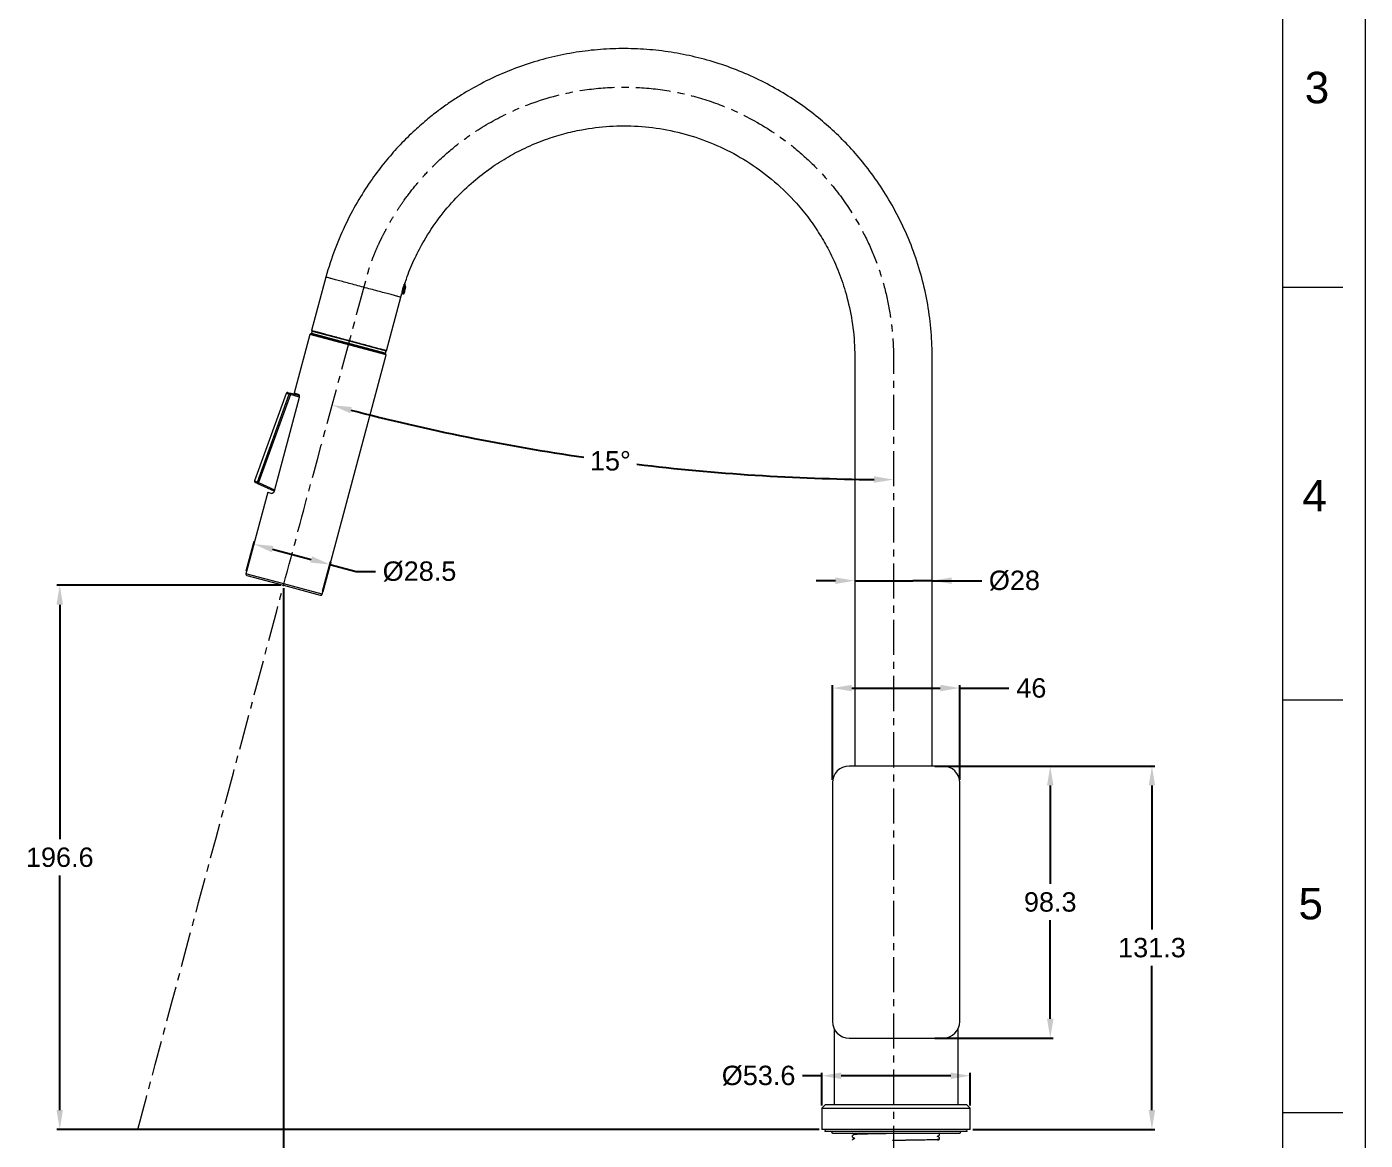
# Model space of a CAD drawing. Header units: millimetres. Extents: x 8739 to 9624, y 2517 to 3770.
# Drawn here: x 9140.5 to 9624.4, y 2984.2 to 3386.5 of the extents above; entities that cross this region are included whole.
import ezdxf

# ---------------------------------------------------------------- set-up
doc = ezdxf.new("R2010")
doc.units = ezdxf.units.MM
doc.linetypes.add('CENTERX2', pattern=[20.32, 12.7, -2.54, 2.54, -2.54])
for name, color, linetype, lineweight in [('CENTER', 1, 'CENTERX2', 15), ('DIM', 3, 'Continuous', 9), ('FORM', 7, 'Continuous', 13)]:
    doc.layers.add(name, color=color, linetype=linetype, lineweight=lineweight)
doc.styles.get("Standard").update_dxf_attribs({"font": 'arial.ttf'})
doc.dimstyles.new('사본(2) Standard', dxfattribs={"dimtxt": 3, "dimasz": 3, "dimexe": 1, "dimexo": 1, "dimgap": 0.8, "dimtad": 1, "dimtih": 1, "dimtoh": 1, "dimdec": 1, "dimdsep": 46, "dimtxsty": 'Standard', "dimcen": 0.09, "dimclrd": 3, "dimclre": 3, "dimclrt": 4, "dimadec": 0, "dimazin": 0, "dimtfac": 1, "dimtdec": 1, "dimtmove": 0, "dimatfit": 3, "dimfxl": 1.25, "dimtolj": 1, "dimtzin": 0, "dimarcsym": 1})

# ---------------------------------------------------------------- blocks, each defined once
blk = doc.blocks.new('*D61')
at = {"layer": 'Defpoints', "color": 0, "transparency": 16777216}
for p in [(9439.88, 3186.35), (9467.88, 3186.35), (9467.88, 3186.35)]:
    blk.add_point(p, dxfattribs=at)
at = {"layer": 'DIM', "color": 3, "lineweight": -2, "transparency": 16777216}
for p, q in [((9432.88, 3186.35), (9425.88, 3186.35)), ((9474.88, 3186.35), (9481.88, 3186.35))]:
    blk.add_line(p, q, dxfattribs=at)
at = {"layer": 'DIM', "color": 3, "linetype": 'ByBlock', "lineweight": -2, "transparency": 16777216}
for p, q in [((9439.88, 3186.35), (9446.88, 3186.35)), ((9446.88, 3186.35), (9460.88, 3186.35)), ((9467.88, 3186.35), (9460.88, 3186.35)), ((9467.88, 3186.35), (9485.79, 3186.35))]:
    blk.add_line(p, q, dxfattribs=at)
at = {"layer": 'DIM', "color": 3, "transparency": 16777216}
for points in [[(9432.88, 3187.52), (9432.88, 3185.18), (9439.88, 3186.35)], [(9474.88, 3187.52), (9474.88, 3185.18), (9467.88, 3186.35)]]:
    blk.add_solid(points, dxfattribs=at)
at = {"layer": 'DIM', "color": 4, "transparency": 16777216, "insert": (9497.61, 3186.35), "char_height": 7, "attachment_point": 5}
blk.add_mtext('\\A1;%%C28', dxfattribs=at)
blk = doc.blocks.new('*D64')
at = {"layer": 'Defpoints', "color": 0, "transparency": 16777216}
for p in [(9233.36, 3184.68), (9453.88, 2966.32), (9453.88, 2933.46)]:
    blk.add_point(p, dxfattribs=at)
at = {"layer": 'DIM', "color": 3, "linetype": 'ByBlock', "lineweight": -2, "transparency": 16777216}
for p, q in [((9233.36, 3183.68), (9233.36, 2965.32)), ((9453.88, 2934.46), (9453.88, 2967.32)), ((9240.36, 2966.32), (9328.73, 2966.32)), ((9446.88, 2966.32), (9358.52, 2966.32))]:
    blk.add_line(p, q, dxfattribs=at)
at = {"layer": 'DIM', "color": 3, "transparency": 16777216}
for points in [[(9240.36, 2967.49), (9240.36, 2965.16), (9233.36, 2966.32)], [(9446.88, 2967.49), (9446.88, 2965.16), (9453.88, 2966.32)]]:
    blk.add_solid(points, dxfattribs=at)
at = {"layer": 'DIM', "color": 4, "transparency": 16777216, "insert": (9343.62, 2966.32), "char_height": 7, "attachment_point": 5}
blk.add_mtext('\\A1;220.5', dxfattribs=at)
blk = doc.blocks.new('*D65')
at = {"layer": 'Defpoints', "color": 0, "transparency": 16777216}
for p in [(9256.81, 3271.57), (9317.7, 3234.86), (9453.88, 3222.87), (9233.49, 3185.16), (9453.88, 3119.36)]:
    blk.add_point(p, dxfattribs=at)
at = {"layer": 'DIM', "color": 3, "linetype": 'ByBlock', "lineweight": -2, "transparency": 16777216}
for start, end in [(255.41164, 261.74011), (263.15546, 269.48508)]:
    blk.add_arc((9453.88, 4001.78), 778.91, start, end, dxfattribs=at)
at = {"layer": 'DIM', "color": 3, "transparency": 16777216}
for points in [[(9257.4, 3246.85), (9257.99, 3249.11), (9250.93, 3249.77)], [(9446.89, 3224.07), (9446.88, 3221.73), (9453.88, 3222.87)]]:
    blk.add_solid(points, dxfattribs=at)
at = {"layer": 'DIM', "color": 4, "transparency": 16777216, "insert": (9351.52, 3229.62), "char_height": 7, "attachment_point": 5}
blk.add_mtext('\\A1;15°', dxfattribs=at)
blk = doc.blocks.new('*D66')
at = {"layer": 'Defpoints', "color": 0, "transparency": 16777216}
for p in [(9152.43, 3184.68), (9233.36, 3184.68), (9428.01, 2988.06)]:
    blk.add_point(p, dxfattribs=at)
at = {"layer": 'DIM', "color": 3, "linetype": 'ByBlock', "lineweight": -2, "transparency": 16777216}
for p, q in [((9232.36, 3184.68), (9151.43, 3184.68)), ((9152.43, 3177.68), (9152.43, 3092.94)), ((9152.43, 2995.06), (9152.43, 3079.8)), ((9427.01, 2988.06), (9151.43, 2988.06))]:
    blk.add_line(p, q, dxfattribs=at)
at = {"layer": 'DIM', "color": 3, "transparency": 16777216}
for points in [[(9151.26, 3177.68), (9153.6, 3177.68), (9152.43, 3184.68)], [(9151.26, 2995.06), (9153.6, 2995.06), (9152.43, 2988.06)]]:
    blk.add_solid(points, dxfattribs=at)
at = {"layer": 'DIM', "color": 4, "transparency": 16777216, "insert": (9152.43, 3086.37), "char_height": 7, "attachment_point": 5}
blk.add_mtext('\\A1;196.6', dxfattribs=at)
blk = doc.blocks.new('*D67')
at = {"layer": 'Defpoints', "color": 0, "transparency": 16777216}
for p in [(9250.13, 3192.2), (9219.73, 3188.85), (9247.26, 3181.47)]:
    blk.add_point(p, dxfattribs=at)
at = {"layer": 'DIM', "color": 3, "linetype": 'ByBlock', "lineweight": -2, "transparency": 16777216}
for p, q in [((9219.99, 3189.82), (9222.86, 3200.55)), ((9229.36, 3197.77), (9243.37, 3194.01)), ((9247.52, 3182.44), (9250.39, 3193.17)), ((9250.13, 3192.2), (9259.58, 3189.67)), ((9259.58, 3189.67), (9266.58, 3189.67))]:
    blk.add_line(p, q, dxfattribs=at)
at = {"layer": 'DIM', "color": 3, "transparency": 16777216}
for points in [[(9229.67, 3198.89), (9229.06, 3196.64), (9222.6, 3199.58)], [(9243.67, 3195.14), (9243.07, 3192.89), (9250.13, 3192.2)]]:
    blk.add_solid(points, dxfattribs=at)
at = {"layer": 'DIM', "color": 4, "transparency": 16777216, "insert": (9282.51, 3189.67), "char_height": 7, "attachment_point": 5}
blk.add_mtext('\\A1;%%C28.5', dxfattribs=at)
blk = doc.blocks.new('*D69')
at = {"layer": 'Defpoints', "color": 0, "transparency": 16777216}
for p in [(9477.81, 3147.54), (9431.81, 3113.36), (9477.81, 3113.36)]:
    blk.add_point(p, dxfattribs=at)
at = {"layer": 'DIM', "color": 3, "linetype": 'ByBlock', "lineweight": -2, "transparency": 16777216}
for p, q in [((9431.81, 3114.36), (9431.81, 3148.54)), ((9438.81, 3147.54), (9470.81, 3147.54)), ((9477.81, 3114.36), (9477.81, 3148.54)), ((9477.81, 3147.54), (9495.56, 3147.54))]:
    blk.add_line(p, q, dxfattribs=at)
at = {"layer": 'DIM', "color": 3, "transparency": 16777216}
for points in [[(9438.81, 3148.71), (9438.81, 3146.38), (9431.81, 3147.54)], [(9470.81, 3148.71), (9470.81, 3146.38), (9477.81, 3147.54)]]:
    blk.add_solid(points, dxfattribs=at)
at = {"layer": 'DIM', "color": 4, "transparency": 16777216, "insert": (9503.72, 3147.54), "char_height": 7, "attachment_point": 5}
blk.add_mtext('\\A1;46', dxfattribs=at)
blk = doc.blocks.new('*D70')
at = {"layer": 'Defpoints', "color": 0, "transparency": 16777216}
for p in [(9467.88, 3119.36), (9467.88, 3021.06), (9510.56, 3021.06)]:
    blk.add_point(p, dxfattribs=at)
at = {"layer": 'DIM', "color": 3, "linetype": 'ByBlock', "lineweight": -2, "transparency": 16777216}
for p, q in [((9468.88, 3119.36), (9511.56, 3119.36)), ((9510.56, 3112.36), (9510.56, 3076.79)), ((9510.56, 3028.06), (9510.56, 3063.63)), ((9468.88, 3021.06), (9511.56, 3021.06))]:
    blk.add_line(p, q, dxfattribs=at)
at = {"layer": 'DIM', "color": 3, "transparency": 16777216}
for points in [[(9509.4, 3112.36), (9511.73, 3112.36), (9510.56, 3119.36)], [(9509.4, 3028.06), (9511.73, 3028.06), (9510.56, 3021.06)]]:
    blk.add_solid(points, dxfattribs=at)
at = {"layer": 'DIM', "color": 4, "transparency": 16777216, "insert": (9510.56, 3070.21), "char_height": 7, "attachment_point": 5}
blk.add_mtext('\\A1;98.3', dxfattribs=at)
blk = doc.blocks.new('*D71')
at = {"layer": 'Defpoints', "color": 0, "transparency": 16777216}
for p in [(9471.81, 3119.36), (9481.61, 2988.06), (9547.32, 2988.06)]:
    blk.add_point(p, dxfattribs=at)
at = {"layer": 'DIM', "color": 3, "linetype": 'ByBlock', "lineweight": -2, "transparency": 16777216}
for p, q in [((9472.81, 3119.36), (9548.32, 3119.36)), ((9547.32, 3112.36), (9547.32, 3060.29)), ((9547.32, 2995.06), (9547.32, 3047.13)), ((9482.61, 2988.06), (9548.32, 2988.06))]:
    blk.add_line(p, q, dxfattribs=at)
at = {"layer": 'DIM', "color": 3, "transparency": 16777216}
for points in [[(9546.15, 3112.36), (9548.49, 3112.36), (9547.32, 3119.36)], [(9546.15, 2995.06), (9548.49, 2995.06), (9547.32, 2988.06)]]:
    blk.add_solid(points, dxfattribs=at)
at = {"layer": 'DIM', "color": 4, "transparency": 16777216, "insert": (9547.32, 3053.71), "char_height": 7, "attachment_point": 5}
blk.add_mtext('\\A1;131.3', dxfattribs=at)
blk = doc.blocks.new('*D72')
at = {"layer": 'Defpoints', "color": 0, "transparency": 16777216}
for p in [(9428.01, 3007.45), (9428.01, 2995.76), (9481.61, 2995.76)]:
    blk.add_point(p, dxfattribs=at)
at = {"layer": 'DIM', "color": 3, "linetype": 'ByBlock', "lineweight": -2, "transparency": 16777216}
for p, q in [((9428.01, 3007.45), (9421.01, 3007.45)), ((9428.01, 2996.76), (9428.01, 3008.45)), ((9474.61, 3007.45), (9435.01, 3007.45)), ((9481.61, 2996.76), (9481.61, 3008.45))]:
    blk.add_line(p, q, dxfattribs=at)
at = {"layer": 'DIM', "color": 3, "transparency": 16777216}
for points in [[(9435.01, 3008.62), (9435.01, 3006.28), (9428.01, 3007.45)], [(9474.61, 3008.62), (9474.61, 3006.28), (9481.61, 3007.45)]]:
    blk.add_solid(points, dxfattribs=at)
at = {"layer": 'DIM', "color": 4, "transparency": 16777216, "insert": (9405.11, 3007.45), "char_height": 7, "attachment_point": 5}
blk.add_mtext('\\A1;%%C53.6', dxfattribs=at)

msp = doc.modelspace()

# ---------------------------------------------------------------- linework, layer by layer
at = {"linetype": 'Continuous', "lineweight": 18, "extrusion": (0, 1, 0)}
for p, q in [((9248.68, 3296.02), (9243.5, 3276.7)), ((9276.95, 3290.18), (9277.45, 3292.03)), ((9277.13, 3293.95), (9277.4, 3292.32)), ((9277.45, 3292.03), (9277.4, 3292.32)), ((9270.55, 3269.45), (9275.73, 3288.77)), ((9276.07, 3290.12), (9276.59, 3289.98)), ((9243.64, 3276.55), (9243.43, 3275.78)), ((9242.89, 3275.3), (9237.2, 3254.05)), ((9243.5, 3275.65), (9270.07, 3268.54)), ((9270.07, 3268.54), (9243.5, 3275.65)), ((9247.26, 3181.47), (9270.42, 3267.92)), ((9270.19, 3268.61), (9270.4, 3269.38)), ((9234.35, 3254.02), (9222.86, 3222.46)), ((9239, 3252.53), (9229.94, 3218.72)), ((9235.99, 3254.05), (9239.01, 3253.24)), ((9238.71, 3253.64), (9237.2, 3254.05)), ((9227.62, 3218.31), (9219.73, 3188.85)), ((9229.92, 3218.67), (9224.1, 3221.38)), ((9227.62, 3218.31), (9229.14, 3217.9)), ((9220.08, 3188.24), (9233.36, 3184.68)), ((9233.36, 3184.68), (9246.64, 3181.12)), ((9471.81, 3119.36), (9437.81, 3119.36)), ((9431.81, 3113.36), (9431.81, 3027.06)), ((9477.81, 3027.06), (9477.81, 3113.36)), ((9432.41, 3024.45), (9432.41, 2997.06)), ((9437.81, 3021.06), (9471.81, 3021.06)), ((9477.21, 2997.06), (9477.21, 3024.45)), ((9429.31, 2997.06), (9428.01, 2995.76)), ((9428.01, 2995.76), (9428.01, 2988.06)), ((9428.01, 2995.76), (9481.61, 2995.76)), ((9429.31, 2997.06), (9480.31, 2997.06)), ((9481.61, 2995.76), (9480.31, 2997.06)), ((9481.61, 2988.06), (9481.61, 2995.76)), ((9481.61, 2988.06), (9428.01, 2988.06)), ((9429.17, 2988.06), (9429.06, 2987.25)), ((9480.56, 2987.25), (9429.06, 2987.25)), ((9431.91, 2986.75), (9477.71, 2986.75)), ((9470.55, 2986.59), (9470.56, 2986.59)), ((9470.55, 2986.05), (9470.56, 2986.06)), ((9470.56, 2986.06), (9470.56, 2986.59)), ((9480.56, 2987.25), (9480.44, 2988.06)), ((9439.06, 2985.31), (9439.06, 2985.84)), ((9439.06, 2985.3), (9439.06, 2985.31)), ((9439.06, 2984.34), (9439.06, 2984.34)), ((9439.06, 2984.16), (9439.06, 2984.34)), ((9470.55, 2985.09), (9470.56, 2985.09)), ((9470.56, 2984.56), (9470.56, 2985.09))]:
    msp.add_line(p, q, dxfattribs=at)
at = {"linetype": 'Continuous', "lineweight": 13, "extrusion": (0, 1, 0)}
for p, q in [((9243.64, 3276.55), (9257.02, 3272.96)), ((9270.42, 3267.92), (9242.89, 3275.3)), ((9243.43, 3275.78), (9270.19, 3268.61)), ((9257.02, 3272.96), (9270.4, 3269.38)), ((9223.87, 3221.99), (9235.42, 3253.73)), ((9235.82, 3253.58), (9224.27, 3221.85)), ((9235.42, 3253.73), (9235.82, 3253.58)), ((9239.03, 3252.72), (9235.82, 3253.58)), ((9223.87, 3221.99), (9224.27, 3221.85)), ((9224.27, 3221.85), (9230.06, 3219.15)), ((9233.49, 3185.16), (9219.73, 3188.85)), ((9247.26, 3181.47), (9233.49, 3185.16))]:
    msp.add_line(p, q, dxfattribs=at)
at = {"linetype": 'Continuous', "lineweight": 18}
for centre, radius, start, end in [((9243.74, 3276.52), 0.1, 75, 165), ((9243.37, 3275.17), 0.5, 75, 165), ((9243.53, 3275.75), 0.1, 165, 255), ((9270.09, 3268.63), 0.1, 255, 345), ((9269.94, 3268.05), 0.5, 345, 75), ((9220.21, 3188.72), 0.5, 165, 255), ((9246.77, 3181.6), 0.5, 255, 345), ((9437.81, 3113.36), 6, 90, 180), ((9471.81, 3113.36), 6, 0, 90), ((9437.81, 3027.06), 6, 180, 270), ((9471.81, 3027.06), 6, 270, 0), ((9431.91, 2987.25), 0.5, 180, 270), ((9477.71, 2987.25), 0.5, 270, 0)]:
    msp.add_arc(centre, radius, start, end, dxfattribs=at)
at = {"linetype": 'Continuous', "lineweight": 13}
for centre, major_axis, ratio, start_param, end_param in [((9235.86, 3253.56), (-0.13, -0.483), 0.939816, 3.141593, 4.630847), ((9235.86, 3253.56), (0.13, 0.483), 0.086831, 0, 1.563246), ((9224.31, 3221.83), (-0.211, -0.453), 0.939816, 4.793931, 6.283185), ((9224.31, 3221.83), (0.211, 0.453), 0.086831, 1.578347, 3.141593)]:
    msp.add_ellipse(centre, major_axis=major_axis, ratio=ratio, start_param=start_param, end_param=end_param, dxfattribs=at)
at = {"linetype": 'Continuous', "lineweight": 18}
for points, knots in [([(9467.88, 3119.36), (9467.88, 3123.57), (9467.88, 3132.86), (9467.88, 3146.73), (9467.88, 3160.48), (9467.88, 3172.76), (9467.88, 3183.58), (9467.88, 3194), (9467.88, 3204.51), (9467.88, 3215.63), (9467.88, 3226.84), (9467.88, 3237.24), (9467.88, 3246.82), (9467.88, 3255.54), (9467.89, 3264.55), (9467.84, 3273.96), (9466.78, 3283.72), (9464.87, 3293.48), (9462.07, 3303.04), (9458.46, 3312.25), (9454.16, 3320.91), (9449.36, 3328.83), (9444.23, 3335.92), (9438.89, 3342.23), (9433.35, 3347.89), (9427.47, 3353.12), (9421.03, 3358.07), (9413.94, 3362.73), (9406.27, 3366.96), (9398.16, 3370.61), (9389.77, 3373.62), (9381.17, 3375.94), (9372.4, 3377.58), (9363.54, 3378.5), (9354.62, 3378.71), (9345.72, 3378.22), (9336.89, 3377.02), (9328.18, 3375.11), (9319.67, 3372.52), (9311.53, 3369.31), (9303.89, 3365.6), (9297.76, 3362.02), (9292.93, 3358.82), (9288.98, 3355.97), (9284.7, 3352.57), (9279.86, 3348.29), (9274.87, 3343.29), (9269.9, 3337.6), (9265.09, 3331.26), (9260.34, 3323.92), (9255.83, 3315.55), (9251.78, 3306.18), (9249.62, 3299.51), (9248.68, 3296.02)], [0, 0, 0, 0, 0.026968, 0.059438, 0.088777, 0.114985, 0.138061, 0.158007, 0.181696, 0.205319, 0.22922, 0.253399, 0.271902, 0.290556, 0.309233, 0.329565, 0.350762, 0.371941, 0.393161, 0.414423, 0.435209, 0.454941, 0.473605, 0.49121, 0.507766, 0.524262, 0.541569, 0.559688, 0.578547, 0.597544, 0.616543, 0.635543, 0.654543, 0.673543, 0.692544, 0.711544, 0.730544, 0.749544, 0.768544, 0.78741, 0.805533, 0.822835, 0.832825, 0.842606, 0.854013, 0.867782, 0.883918, 0.899186, 0.916129, 0.934776, 0.955111, 0.976954, 1, 1, 1, 1]), ([(9277.46, 3294.27), (9277.65, 3294.92), (9278.59, 3297.9), (9280.78, 3302.91), (9284.5, 3310.08), (9289.38, 3317.39), (9295.42, 3324.53), (9301.75, 3330.56), (9308.14, 3335.52), (9314.42, 3339.52), (9321, 3342.97), (9327.7, 3345.75), (9334.58, 3347.91), (9342.28, 3349.66), (9351.27, 3350.76), (9361.62, 3350.76), (9372.09, 3349.45), (9382.48, 3346.77), (9392.58, 3342.73), (9402.15, 3337.34), (9411.02, 3330.7), (9418.05, 3323.78), (9423.4, 3317.22), (9427.28, 3311.53), (9430.95, 3305.1), (9434.19, 3297.96), (9437.06, 3289.41), (9439.08, 3280.15), (9440.05, 3269.66), (9439.83, 3258.59), (9439.89, 3247.11), (9439.88, 3237.36), (9439.88, 3229.23), (9439.88, 3222.35), (9439.88, 3214.65), (9439.88, 3206.06), (9439.88, 3196.56), (9439.88, 3186.18), (9439.88, 3174.47), (9439.88, 3161.39), (9439.88, 3146.87), (9439.88, 3132.74), (9439.88, 3123.45), (9439.88, 3119.36)], [0, 0, 0, 0, 0.00534, 0.024504, 0.042725, 0.068723, 0.09318, 0.115996, 0.137123, 0.156557, 0.174294, 0.195304, 0.213389, 0.230747, 0.257214, 0.28421, 0.311732, 0.339775, 0.368155, 0.396787, 0.42567, 0.454796, 0.47393, 0.491928, 0.508774, 0.531942, 0.553319, 0.579424, 0.606071, 0.63575, 0.666165, 0.696177, 0.712162, 0.72996, 0.750097, 0.772573, 0.797387, 0.82454, 0.854032, 0.889175, 0.927147, 0.967949, 1, 1, 1, 1]), ([(9277.41, 3294.33), (9277.41, 3294.33), (9277.41, 3294.32), (9277.4, 3294.31), (9277.39, 3294.29), (9277.39, 3294.29), (9277.39, 3294.28), (9277.38, 3294.28), (9277.38, 3294.27), (9277.37, 3294.26), (9277.36, 3294.23), (9277.34, 3294.19), (9277.31, 3294.13), (9277.29, 3294.09), (9277.28, 3294.07), (9277.26, 3294.04), (9277.25, 3294.02), (9277.22, 3293.96), (9277.19, 3293.88), (9277.12, 3293.75), (9277.08, 3293.65), (9277.05, 3293.58), (9277.04, 3293.57), (9277.03, 3293.54), (9277.01, 3293.5), (9276.99, 3293.46), (9276.95, 3293.37), (9276.9, 3293.26), (9276.85, 3293.13), (9276.82, 3293.04), (9276.8, 3293), (9276.78, 3292.95), (9276.78, 3292.94), (9276.76, 3292.9), (9276.73, 3292.82), (9276.68, 3292.67), (9276.6, 3292.46), (9276.56, 3292.31), (9276.52, 3292.21), (9276.51, 3292.17), (9276.49, 3292.1), (9276.48, 3292.06), (9276.45, 3291.95), (9276.4, 3291.81), (9276.37, 3291.67), (9276.34, 3291.56), (9276.33, 3291.53), (9276.31, 3291.46), (9276.31, 3291.42), (9276.28, 3291.32), (9276.25, 3291.18), (9276.22, 3291.06), (9276.21, 3290.96), (9276.2, 3290.93), (9276.19, 3290.87), (9276.18, 3290.84), (9276.17, 3290.75), (9276.15, 3290.64), (9276.12, 3290.48), (9276.11, 3290.39), (9276.1, 3290.33), (9276.09, 3290.31), (9276.09, 3290.27), (9276.09, 3290.25), (9276.08, 3290.19), (9276.07, 3290.12), (9276.06, 3290.07), (9276.06, 3290.03), (9276.06, 3290.02), (9276.05, 3290.01), (9276.05, 3290), (9276.05, 3289.99), (9276.05, 3289.97), (9276.05, 3289.94), (9276.05, 3289.93), (9276.04, 3289.93), (9276.04, 3289.93), (9276.05, 3289.94), (9276.05, 3289.94), (9276.05, 3289.94), (9276.05, 3289.95), (9276.05, 3289.96), (9276.05, 3289.97), (9276.05, 3289.99), (9276.05, 3290)], [0, 0, 0, 0, 0.022244, 0.0512, 0.0512, 0.058439, 0.058439, 0.065678, 0.065678, 0.080156, 0.080156, 0.109112, 0.138068, 0.138068, 0.152546, 0.152546, 0.167024, 0.167024, 0.19598, 0.224936, 0.253892, 0.253892, 0.261131, 0.261131, 0.26837, 0.282848, 0.282848, 0.311804, 0.34076, 0.34076, 0.355238, 0.355238, 0.362477, 0.362477, 0.369716, 0.398671, 0.427627, 0.456583, 0.456583, 0.471061, 0.471061, 0.485539, 0.485539, 0.514495, 0.543451, 0.543451, 0.557929, 0.557929, 0.572407, 0.572407, 0.601363, 0.630319, 0.630319, 0.644797, 0.644797, 0.659275, 0.659275, 0.688231, 0.717187, 0.746143, 0.746143, 0.760621, 0.760621, 0.775099, 0.775099, 0.804055, 0.833011, 0.833011, 0.847489, 0.847489, 0.854728, 0.854728, 0.861967, 0.890923, 0.919879, 0.919879, 0.948835, 0.948835, 0.956074, 0.956074, 0.963313, 0.977791, 0.977791, 1, 1, 1, 1]), ([(9276.59, 3289.98), (9276.59, 3289.98), (9276.59, 3289.98), (9276.59, 3289.98), (9276.59, 3290), (9276.59, 3290.03), (9276.6, 3290.08), (9276.61, 3290.15), (9276.63, 3290.25), (9276.65, 3290.37), (9276.68, 3290.52), (9276.7, 3290.65), (9276.72, 3290.75), (9276.73, 3290.8), (9276.74, 3290.85), (9276.75, 3290.9), (9276.76, 3290.94), (9276.77, 3290.99), (9276.78, 3291.04), (9276.79, 3291.1), (9276.8, 3291.15), (9276.81, 3291.2), (9276.82, 3291.25), (9276.83, 3291.3), (9276.85, 3291.35), (9276.86, 3291.4), (9276.87, 3291.45), (9276.88, 3291.5), (9276.89, 3291.55), (9276.9, 3291.6), (9276.92, 3291.65), (9276.93, 3291.7), (9276.94, 3291.75), (9276.95, 3291.79), (9276.96, 3291.84), (9276.97, 3291.89), (9276.99, 3291.93), (9277, 3291.98), (9277.01, 3292.03), (9277.02, 3292.07), (9277.03, 3292.12), (9277.04, 3292.16), (9277.06, 3292.2), (9277.07, 3292.24), (9277.08, 3292.29), (9277.09, 3292.33), (9277.1, 3292.35), (9277.1, 3292.37)], [0, 0, 0, 0, 0.000392, 0.039956, 0.083502, 0.131034, 0.182552, 0.23806, 0.297558, 0.361047, 0.428528, 0.5, 0.517263, 0.53435, 0.551262, 0.567999, 0.58456, 0.600945, 0.617155, 0.63319, 0.649049, 0.664733, 0.680242, 0.695576, 0.710734, 0.725718, 0.740526, 0.755159, 0.769617, 0.7839, 0.798008, 0.811941, 0.8257, 0.839284, 0.852693, 0.865927, 0.878987, 0.891872, 0.904583, 0.91712, 0.929482, 0.94167, 0.953684, 0.965524, 0.97719, 0.988682, 1, 1, 1, 1]), ([(9277.4, 3292.32), (9277.4, 3292.31), (9277.39, 3292.3), (9277.39, 3292.28), (9277.38, 3292.26), (9277.38, 3292.24), (9277.37, 3292.22), (9277.36, 3292.2), (9277.36, 3292.18), (9277.35, 3292.16), (9277.35, 3292.14), (9277.34, 3292.12), (9277.34, 3292.1), (9277.33, 3292.08), (9277.33, 3292.06), (9277.32, 3292.04), (9277.32, 3292.03), (9277.31, 3292.01), (9277.31, 3291.99), (9277.3, 3291.97), (9277.3, 3291.95), (9277.29, 3291.93), (9277.28, 3291.91), (9277.28, 3291.89), (9277.27, 3291.87), (9277.27, 3291.85), (9277.27, 3291.83), (9277.26, 3291.81), (9277.26, 3291.79), (9277.25, 3291.77), (9277.25, 3291.75), (9277.24, 3291.73), (9277.24, 3291.71), (9277.23, 3291.69), (9277.23, 3291.67), (9277.22, 3291.65), (9277.22, 3291.63), (9277.21, 3291.61), (9277.21, 3291.59), (9277.2, 3291.57), (9277.2, 3291.55), (9277.18, 3291.47), (9277.15, 3291.34), (9277.12, 3291.16), (9277.08, 3290.99), (9277.05, 3290.83), (9277.03, 3290.69), (9277.01, 3290.56), (9276.99, 3290.45), (9276.98, 3290.35), (9276.97, 3290.26), (9276.96, 3290.2), (9276.96, 3290.19), (9276.96, 3290.19)], [0, 0, 0, 0, 0.006316, 0.012619, 0.018911, 0.02519, 0.031459, 0.037719, 0.043969, 0.05021, 0.056445, 0.062672, 0.068894, 0.07511, 0.081322, 0.08753, 0.093736, 0.099939, 0.106142, 0.112344, 0.118546, 0.124749, 0.130955, 0.137163, 0.143374, 0.14959, 0.155812, 0.162039, 0.168272, 0.174514, 0.180763, 0.187022, 0.19329, 0.199569, 0.205859, 0.212162, 0.218477, 0.224806, 0.231149, 0.237508, 0.243882, 0.250273, 0.313161, 0.375298, 0.437439, 0.50034, 0.562982, 0.625007, 0.687117, 0.750016, 0.833559, 0.916427, 1, 1, 1, 1]), ([(9277.1, 3292.37), (9277.1, 3292.38), (9277.1, 3292.39), (9277.1, 3292.42), (9277.09, 3292.44), (9277.09, 3292.47), (9277.09, 3292.49), (9277.08, 3292.51), (9277.08, 3292.54), (9277.08, 3292.56), (9277.08, 3292.58), (9277.07, 3292.61), (9277.07, 3292.63), (9277.07, 3292.65), (9277.07, 3292.68), (9277.06, 3292.7), (9277.06, 3292.72), (9277.06, 3292.74), (9277.06, 3292.77), (9277.05, 3292.79), (9277.05, 3292.81), (9277.05, 3292.83), (9277.05, 3292.85), (9277.04, 3292.88), (9277.04, 3292.9), (9277.04, 3292.92), (9277.04, 3292.94), (9277.04, 3292.96), (9277.03, 3292.98), (9277.03, 3293), (9277.03, 3293.02), (9277.03, 3293.04), (9277.02, 3293.06), (9277.02, 3293.08), (9277.02, 3293.1), (9277.02, 3293.12), (9277.02, 3293.14), (9277.01, 3293.16), (9277.01, 3293.17), (9277.01, 3293.19), (9277.01, 3293.21), (9277.01, 3293.23), (9277, 3293.25), (9277, 3293.27), (9277, 3293.28), (9277, 3293.3), (9277, 3293.32), (9276.99, 3293.33), (9276.99, 3293.35), (9276.99, 3293.37), (9276.99, 3293.38), (9276.99, 3293.4), (9276.98, 3293.42), (9276.98, 3293.43), (9276.98, 3293.43), (9276.98, 3293.44)], [0, 0, 0, 0, 0.021871, 0.043636, 0.065295, 0.086847, 0.108293, 0.129633, 0.150867, 0.171994, 0.193015, 0.213929, 0.234738, 0.25544, 0.276036, 0.296526, 0.31691, 0.337188, 0.357359, 0.377425, 0.397384, 0.417238, 0.436985, 0.456626, 0.476162, 0.495591, 0.514914, 0.534132, 0.553243, 0.572249, 0.591149, 0.609943, 0.628631, 0.647213, 0.66569, 0.68406, 0.702325, 0.720485, 0.738538, 0.756486, 0.774329, 0.792065, 0.809696, 0.827222, 0.844642, 0.861957, 0.879166, 0.896269, 0.913268, 0.93016, 0.946948, 0.96363, 0.980207, 0.996679, 1, 1, 1, 1]), ([(9277.4, 3292.32), (9277.4, 3292.32), (9277.39, 3292.32), (9277.38, 3292.32), (9277.38, 3292.33), (9277.36, 3292.33), (9277.35, 3292.33), (9277.33, 3292.34), (9277.31, 3292.34), (9277.29, 3292.34), (9277.27, 3292.35), (9277.24, 3292.35), (9277.22, 3292.35), (9277.19, 3292.36), (9277.17, 3292.36), (9277.13, 3292.36), (9277.12, 3292.37), (9277.1, 3292.37)], [0, 0, 0, 0, 0.125, 0.125, 0.25, 0.25, 0.375, 0.375, 0.5, 0.5, 0.625, 0.625, 0.75, 0.75, 0.875, 0.875, 1, 1, 1, 1]), ([(9276.59, 3289.98), (9276.63, 3289.97), (9276.68, 3289.96), (9276.76, 3289.98), (9276.82, 3290.01), (9276.87, 3290.04), (9276.92, 3290.1), (9276.95, 3290.15), (9276.96, 3290.19)], [0, 0, 0, 0, 0.239457, 0.368361, 0.5, 0.631639, 0.760543, 1, 1, 1, 1]), ([(9257.03, 3273.08), (9256.14, 3273.31), (9254.37, 3273.79), (9251.82, 3274.47), (9249.46, 3275.1), (9247.41, 3275.66), (9245.71, 3276.11), (9244.46, 3276.45), (9243.67, 3276.65), (9243.5, 3276.7), (9243.5, 3276.7), (9243.5, 3276.7)], [0, 0, 0, 0, 0.124987, 0.249975, 0.374962, 0.49995, 0.624937, 0.749925, 0.874912, 0.9999, 1, 1, 1, 1]), ([(9270.55, 3269.45), (9270.55, 3269.45), (9270.38, 3269.5), (9269.6, 3269.71), (9268.35, 3270.04), (9266.65, 3270.5), (9264.59, 3271.05), (9262.23, 3271.68), (9259.68, 3272.37), (9257.91, 3272.84), (9257.03, 3273.08)], [0, 0, 0, 0, 0.124958, 0.249964, 0.37497, 0.499976, 0.624982, 0.749988, 0.874994, 1, 1, 1, 1]), ([(9235.42, 3253.73), (9235.41, 3253.73), (9235.4, 3253.73), (9235.37, 3253.74), (9235.35, 3253.74), (9235.33, 3253.75), (9235.31, 3253.76), (9235.29, 3253.76), (9235.26, 3253.77), (9235.24, 3253.77), (9235.22, 3253.78), (9235.2, 3253.78), (9235.18, 3253.79), (9235.16, 3253.8), (9235.14, 3253.8), (9235.12, 3253.81), (9235.1, 3253.81), (9235.08, 3253.82), (9235.06, 3253.82), (9235.04, 3253.83), (9235.03, 3253.83), (9235.01, 3253.84), (9234.99, 3253.84), (9234.97, 3253.85), (9234.95, 3253.85), (9234.94, 3253.86), (9234.92, 3253.86), (9234.9, 3253.87), (9234.89, 3253.87), (9234.87, 3253.87), (9234.85, 3253.88), (9234.84, 3253.88), (9234.82, 3253.89), (9234.81, 3253.89), (9234.79, 3253.9), (9234.78, 3253.9), (9234.76, 3253.9), (9234.75, 3253.91), (9234.73, 3253.91), (9234.72, 3253.92), (9234.71, 3253.92), (9234.69, 3253.92), (9234.68, 3253.93), (9234.67, 3253.93), (9234.66, 3253.93), (9234.64, 3253.94), (9234.63, 3253.94), (9234.62, 3253.94), (9234.61, 3253.95), (9234.6, 3253.95), (9234.59, 3253.95), (9234.57, 3253.96), (9234.56, 3253.96), (9234.55, 3253.96), (9234.54, 3253.96), (9234.53, 3253.97), (9234.52, 3253.97), (9234.51, 3253.97), (9234.51, 3253.97), (9234.5, 3253.98), (9234.49, 3253.98), (9234.48, 3253.98), (9234.47, 3253.98), (9234.46, 3253.99), (9234.46, 3253.99), (9234.45, 3253.99), (9234.44, 3253.99), (9234.44, 3253.99), (9234.43, 3253.99), (9234.42, 3254), (9234.42, 3254), (9234.41, 3254), (9234.41, 3254), (9234.4, 3254), (9234.4, 3254), (9234.39, 3254.01), (9234.39, 3254.01), (9234.38, 3254.01), (9234.38, 3254.01), (9234.37, 3254.01), (9234.37, 3254.01), (9234.37, 3254.01), (9234.36, 3254.01), (9234.36, 3254.01), (9234.36, 3254.01), (9234.36, 3254.01), (9234.36, 3254.01), (9234.35, 3254.02), (9234.35, 3254.02), (9234.35, 3254.02), (9234.35, 3254.02), (9234.35, 3254.02), (9234.35, 3254.02), (9234.35, 3254.02), (9234.35, 3254.02)], [0, 0, 0, 0, 0.010879, 0.021758, 0.032637, 0.043515, 0.054394, 0.065272, 0.076151, 0.087029, 0.097907, 0.108785, 0.119663, 0.130541, 0.141419, 0.152297, 0.163175, 0.174052, 0.18493, 0.195807, 0.206685, 0.217562, 0.228439, 0.239317, 0.250194, 0.261071, 0.271948, 0.282824, 0.293701, 0.304578, 0.315455, 0.326331, 0.337208, 0.348084, 0.358961, 0.369837, 0.380713, 0.391589, 0.402465, 0.413342, 0.424218, 0.435094, 0.445969, 0.456845, 0.467721, 0.478597, 0.489473, 0.500348, 0.511224, 0.522099, 0.532975, 0.54385, 0.554726, 0.565601, 0.576477, 0.587352, 0.598227, 0.609102, 0.619977, 0.630853, 0.641728, 0.652603, 0.663478, 0.674353, 0.685228, 0.696103, 0.706978, 0.717853, 0.728727, 0.739602, 0.750477, 0.761352, 0.772227, 0.783101, 0.793976, 0.804851, 0.815725, 0.8266, 0.837475, 0.848349, 0.859224, 0.870098, 0.880973, 0.891848, 0.902722, 0.913597, 0.924471, 0.935346, 0.94622, 0.957095, 0.967969, 0.978844, 0.989718, 1, 1, 1, 1]), ([(9234.95, 3254.33), (9234.89, 3254.34), (9234.77, 3254.35), (9234.59, 3254.3), (9234.44, 3254.18), (9234.38, 3254.07), (9234.36, 3254.01)], [0, 0, 0, 0, 0.240321, 0.498984, 0.758272, 1, 1, 1, 1]), ([(9238.71, 3253.64), (9238.74, 3253.64), (9238.77, 3253.62), (9238.83, 3253.58), (9238.86, 3253.56), (9238.9, 3253.51), (9238.91, 3253.49), (9238.93, 3253.46), (9238.94, 3253.44), (9238.97, 3253.38), (9238.99, 3253.33), (9239.01, 3253.27), (9239.01, 3253.26), (9239.02, 3253.23), (9239.03, 3253.19), (9239.04, 3253.12), (9239.05, 3253.06), (9239.05, 3253), (9239.05, 3252.97), (9239.05, 3252.87), (9239.05, 3252.81), (9239.04, 3252.7), (9239.03, 3252.67), (9239.02, 3252.62), (9239.02, 3252.6), (9239.01, 3252.57), (9239, 3252.55), (9239, 3252.53)], [0, 0, 0, 0, 0.125, 0.125, 0.25, 0.25, 0.3125, 0.3125, 0.375, 0.375, 0.5, 0.5, 0.53125, 0.53125, 0.5625, 0.625, 0.6875, 0.6875, 0.75, 0.75, 0.875, 0.875, 0.9375, 0.9375, 0.96875, 0.96875, 1, 1, 1, 1]), ([(9222.87, 3222.45), (9222.85, 3222.4), (9222.83, 3222.28), (9222.87, 3222.09), (9222.97, 3221.93), (9223.07, 3221.86), (9223.13, 3221.83)], [0, 0, 0, 0, 0.241728, 0.501016, 0.759679, 1, 1, 1, 1]), ([(9222.86, 3222.46), (9222.86, 3222.46), (9222.86, 3222.46), (9222.86, 3222.46), (9222.86, 3222.46), (9222.86, 3222.46), (9222.87, 3222.46), (9222.87, 3222.45), (9222.87, 3222.45), (9222.87, 3222.45), (9222.87, 3222.45), (9222.87, 3222.45), (9222.88, 3222.45), (9222.88, 3222.45), (9222.88, 3222.45), (9222.89, 3222.45), (9222.89, 3222.44), (9222.89, 3222.44), (9222.9, 3222.44), (9222.9, 3222.44), (9222.91, 3222.44), (9222.91, 3222.43), (9222.92, 3222.43), (9222.92, 3222.43), (9222.93, 3222.43), (9222.93, 3222.43), (9222.94, 3222.42), (9222.94, 3222.42), (9222.95, 3222.42), (9222.96, 3222.41), (9222.96, 3222.41), (9222.97, 3222.41), (9222.98, 3222.4), (9222.99, 3222.4), (9222.99, 3222.4), (9223, 3222.39), (9223.01, 3222.39), (9223.02, 3222.39), (9223.03, 3222.38), (9223.04, 3222.38), (9223.05, 3222.37), (9223.05, 3222.37), (9223.06, 3222.36), (9223.07, 3222.36), (9223.08, 3222.35), (9223.09, 3222.35), (9223.11, 3222.34), (9223.12, 3222.34), (9223.13, 3222.33), (9223.14, 3222.33), (9223.15, 3222.32), (9223.16, 3222.32), (9223.17, 3222.31), (9223.19, 3222.31), (9223.2, 3222.3), (9223.21, 3222.3), (9223.22, 3222.29), (9223.24, 3222.28), (9223.25, 3222.28), (9223.27, 3222.27), (9223.28, 3222.26), (9223.29, 3222.26), (9223.31, 3222.25), (9223.32, 3222.24), (9223.34, 3222.24), (9223.35, 3222.23), (9223.37, 3222.22), (9223.38, 3222.22), (9223.4, 3222.21), (9223.42, 3222.2), (9223.43, 3222.19), (9223.45, 3222.19), (9223.47, 3222.18), (9223.48, 3222.17), (9223.5, 3222.16), (9223.52, 3222.16), (9223.53, 3222.15), (9223.55, 3222.14), (9223.57, 3222.13), (9223.59, 3222.12), (9223.61, 3222.11), (9223.63, 3222.1), (9223.65, 3222.1), (9223.66, 3222.09), (9223.68, 3222.08), (9223.7, 3222.07), (9223.72, 3222.06), (9223.74, 3222.05), (9223.76, 3222.04), (9223.79, 3222.03), (9223.81, 3222.02), (9223.83, 3222.01), (9223.85, 3222), (9223.86, 3222), (9223.87, 3221.99)], [0, 0, 0, 0, 0.010282, 0.021157, 0.032031, 0.042906, 0.05378, 0.064655, 0.075529, 0.086404, 0.097278, 0.108153, 0.119027, 0.129902, 0.140777, 0.151651, 0.162526, 0.1734, 0.184275, 0.19515, 0.206024, 0.216899, 0.227774, 0.238649, 0.249523, 0.260398, 0.271273, 0.282148, 0.293023, 0.303898, 0.314773, 0.325647, 0.336522, 0.347398, 0.358273, 0.369148, 0.380023, 0.390898, 0.401773, 0.412648, 0.423524, 0.434399, 0.445274, 0.45615, 0.467025, 0.477901, 0.488776, 0.499652, 0.510528, 0.521403, 0.532279, 0.543155, 0.554031, 0.564907, 0.575783, 0.586659, 0.597535, 0.608411, 0.619287, 0.630163, 0.64104, 0.651916, 0.662792, 0.673669, 0.684546, 0.695422, 0.706299, 0.717176, 0.728053, 0.73893, 0.749807, 0.760684, 0.771561, 0.782438, 0.793315, 0.804193, 0.81507, 0.825948, 0.836825, 0.847703, 0.858581, 0.869459, 0.880337, 0.891215, 0.902093, 0.912971, 0.923849, 0.934728, 0.945606, 0.956485, 0.967363, 0.978242, 0.989121, 1, 1, 1, 1]), ([(9229.94, 3218.72), (9229.92, 3218.66), (9229.9, 3218.59), (9229.87, 3218.51), (9229.86, 3218.49), (9229.85, 3218.46), (9229.84, 3218.45), (9229.82, 3218.4), (9229.79, 3218.34), (9229.75, 3218.29), (9229.73, 3218.25), (9229.72, 3218.24), (9229.7, 3218.22), (9229.69, 3218.2), (9229.64, 3218.15), (9229.61, 3218.11), (9229.56, 3218.06), (9229.55, 3218.05), (9229.53, 3218.04), (9229.52, 3218.03), (9229.49, 3218), (9229.47, 3217.99), (9229.42, 3217.95), (9229.38, 3217.93), (9229.33, 3217.92), (9229.32, 3217.91), (9229.31, 3217.91), (9229.28, 3217.9), (9229.25, 3217.9), (9229.2, 3217.89), (9229.17, 3217.9), (9229.14, 3217.9)], [0, 0, 0, 0, 0.125, 0.125, 0.15625, 0.15625, 0.1875, 0.1875, 0.25, 0.3125, 0.3125, 0.34375, 0.34375, 0.375, 0.375, 0.5, 0.5, 0.53125, 0.53125, 0.5625, 0.5625, 0.625, 0.625, 0.75, 0.75, 0.78125, 0.78125, 0.8125, 0.875, 0.875, 1, 1, 1, 1]), ([(9476.31, 2997.91), (9476.31, 2997.9), (9476.3, 2997.9), (9476.3, 2997.9), (9476.29, 2997.9), (9476.29, 2997.9)], [0, 0, 0, 0, 0.56158, 0.56158, 1, 1, 1, 1]), ([(9439.9, 2986.33), (9439.93, 2986.34), (9440.25, 2986.39), (9442.21, 2986.47), (9446.71, 2986.56), (9452.46, 2986.66), (9456.5, 2986.72), (9458.39, 2986.75)], [0, 0, 0, 0, 0.09596, 0.324331, 0.552702, 0.781073, 1, 1, 1, 1]), ([(9453.49, 2984.16), (9453.94, 2984.17), (9454.38, 2984.17), (9455.34, 2984.19), (9455.85, 2984.2), (9456.87, 2984.21), (9457.38, 2984.22), (9458.01, 2984.23), (9458.14, 2984.23), (9458.39, 2984.24), (9458.52, 2984.24), (9458.9, 2984.24), (9459.14, 2984.25), (9459.88, 2984.26), (9460.85, 2984.27), (9461.78, 2984.29), (9462.46, 2984.3), (9462.68, 2984.31), (9463.02, 2984.31), (9463.13, 2984.31), (9463.29, 2984.32), (9463.35, 2984.32), (9463.46, 2984.32), (9463.94, 2984.33), (9464.41, 2984.34), (9465.2, 2984.35), (9465.58, 2984.36), (9466.31, 2984.38), (9466.65, 2984.38), (9467.06, 2984.39), (9467.14, 2984.4), (9467.3, 2984.4), (9467.54, 2984.4), (9467.76, 2984.41), (9468.19, 2984.42), (9468.46, 2984.43), (9468.94, 2984.45), (9469.16, 2984.45), (9469.45, 2984.47), (9469.55, 2984.47), (9469.66, 2984.47), (9469.68, 2984.48), (9469.72, 2984.48), (9469.74, 2984.48), (9469.8, 2984.48), (9469.84, 2984.48), (9470.03, 2984.49), (9470.15, 2984.5), (9470.35, 2984.52), (9470.43, 2984.52), (9470.52, 2984.54), (9470.54, 2984.54), (9470.55, 2984.55)], [0, 0, 0, 0, 0.05181, 0.05181, 0.112089, 0.112089, 0.172368, 0.172368, 0.187438, 0.187438, 0.202508, 0.202508, 0.232647, 0.232647, 0.292926, 0.353206, 0.353206, 0.383345, 0.383345, 0.398415, 0.398415, 0.40595, 0.40595, 0.413485, 0.473764, 0.473764, 0.534043, 0.534043, 0.594322, 0.594322, 0.609392, 0.609392, 0.624462, 0.654601, 0.654601, 0.71488, 0.71488, 0.775159, 0.775159, 0.805299, 0.805299, 0.812834, 0.812834, 0.820369, 0.820369, 0.835439, 0.835439, 0.895718, 0.895718, 0.955997, 0.955997, 1, 1, 1, 1])]:
    msp.add_open_spline(points, degree=3, knots=knots, dxfattribs=at)
at = {"linetype": 'Continuous', "lineweight": 13}
for points, knots in [([(9262.2, 3292.4), (9261.32, 3292.63), (9259.55, 3293.11), (9257, 3293.79), (9254.64, 3294.42), (9252.58, 3294.97), (9250.88, 3295.43), (9249.63, 3295.76), (9248.85, 3295.97), (9248.68, 3296.02), (9248.68, 3296.02), (9248.68, 3296.02)], [0, 0, 0, 0, 0.124987, 0.249975, 0.374962, 0.49995, 0.624937, 0.749925, 0.874912, 0.9999, 1, 1, 1, 1]), ([(9275.73, 3288.77), (9275.73, 3288.77), (9275.56, 3288.82), (9274.78, 3289.03), (9273.52, 3289.36), (9271.83, 3289.82), (9269.77, 3290.37), (9267.41, 3291), (9264.86, 3291.68), (9263.09, 3292.16), (9262.2, 3292.4)], [0, 0, 0, 0, 0.124959, 0.249965, 0.374971, 0.499977, 0.624982, 0.749988, 0.874994, 1, 1, 1, 1])]:
    msp.add_open_spline(points, degree=3, knots=knots, dxfattribs=at)
at = {"linetype": 'Continuous', "lineweight": 18}
for points, degree in [([(9277.39, 3294.28), (9277.39, 3294.29), (9277.4, 3294.3), (9277.4, 3294.31)], 3), ([(9277.4, 3292.32), (9277.4, 3292.32), (9277.4, 3292.32), (9277.4, 3292.32)], 3), ([(9275.73, 3288.77), (9276.09, 3289.94)], 1), ([(9234.96, 3254.33), (9234.96, 3254.33), (9235.3, 3254.23), (9235.99, 3254.05)], 3), ([(9224.1, 3221.38), (9223.45, 3221.68), (9223.13, 3221.83), (9223.13, 3221.83)], 3), ([(9439.06, 2986.8), (9439.47, 2986.56), (9439.89, 2986.32)], 2), ([(9439.9, 2986.33), (9439.48, 2986.08), (9439.06, 2985.84)], 2), ([(9469.71, 2985.56), (9470.13, 2985.81), (9470.56, 2986.05)], 2), ([(9470.56, 2986.59), (9470.41, 2986.67), (9470.27, 2986.75)], 2), ([(9439.06, 2985.3), (9439.47, 2985.06), (9439.89, 2984.82)], 2), ([(9439.9, 2984.83), (9439.48, 2984.58), (9439.06, 2984.34)], 2), ([(9470.56, 2985.09), (9470.14, 2985.33), (9469.72, 2985.57)], 2), ([(9469.88, 2984.16), (9470.22, 2984.36), (9470.56, 2984.55)], 2)]:
    msp.add_open_spline(points, degree=degree, dxfattribs=at)
at = {"layer": 'CENTER'}
msp.add_open_spline([(9180.68, 2988.06), (9197.42, 3050.53), (9214.16, 3113.01), (9230.9, 3175.48), (9234.29, 3188.14), (9237.81, 3201.26), (9241.32, 3214.38), (9248.89, 3242.33), (9256.46, 3270.27), (9264.03, 3298.22), (9264.27, 3299.04), (9264.53, 3299.88), (9265.12, 3301.6), (9265.43, 3302.43), (9266.37, 3304.87), (9267.04, 3306.4), (9267.91, 3308.27), (9268.11, 3308.69), (9268.5, 3309.51), (9268.7, 3309.92), (9269.32, 3311.16), (9269.74, 3311.99), (9270.72, 3313.86), (9271.3, 3314.9), (9272.68, 3317.31), (9273.5, 3318.65), (9275.19, 3321.28), (9276.07, 3322.57), (9278.29, 3325.66), (9279.66, 3327.45), (9282.52, 3330.92), (9284.01, 3332.61), (9288.05, 3336.87), (9290.69, 3339.36), (9296.23, 3344.04), (9299.13, 3346.22), (9306.19, 3350.95), (9310.44, 3353.35), (9320.79, 3358.22), (9326.99, 3360.4), (9337.64, 3362.99), (9342, 3363.74), (9350.78, 3364.65), (9355.2, 3364.8), (9364.02, 3364.51), (9368.42, 3364.06), (9377.12, 3362.58), (9381.42, 3361.54), (9389.84, 3358.9), (9393.95, 3357.29), (9403.06, 3353), (9407.95, 3350.15), (9415.37, 3344.92), (9418.08, 3342.8), (9423.26, 3338.26), (9425.72, 3335.86), (9431.18, 3329.95), (9434.06, 3326.35), (9439.09, 3319.06), (9441.28, 3315.4), (9444.77, 3308.57), (9446.16, 3305.44), (9448.62, 3299.05), (9449.67, 3295.8), (9451.44, 3289.2), (9452.15, 3285.85), (9453, 3280.39), (9453.26, 3278.33), (9453.57, 3274.94), (9453.67, 3273.61), (9453.81, 3271.02), (9453.86, 3269.75), (9453.91, 3267.28), (9453.92, 3266.07), (9453.92, 3263.62), (9453.91, 3262.39), (9453.9, 3260.37), (9453.89, 3259.56), (9453.88, 3258.03), (9453.87, 3257.3), (9453.87, 3255.82), (9453.87, 3255.08), (9453.87, 3252.84), (9453.87, 3251.34), (9453.88, 3248.09), (9453.88, 3246.34), (9453.89, 3242.85), (9453.88, 3241.12), (9453.88, 3237.05), (9453.88, 3234.73), (9453.88, 3230.08), (9453.88, 3227.75), (9453.88, 3223.09), (9453.88, 3220.76), (9453.88, 3213.25), (9453.88, 3208.07), (9453.88, 3191.02), (9453.88, 3179.14), (9453.88, 3152.03), (9453.88, 3136.79), (9453.88, 2905.46)], degree=3, knots=[0.193143, 0.193143, 0.193143, 0.193143, 1, 1, 1, 2, 2, 2, 3, 3, 3, 3.005384, 3.005384, 3.010769, 3.010769, 3.021538, 3.021538, 3.024697, 3.024697, 3.027857, 3.027857, 3.034175, 3.034175, 3.042184, 3.042184, 3.052614, 3.052614, 3.063045, 3.063045, 3.078186, 3.078186, 3.093328, 3.093328, 3.117658, 3.117658, 3.141988, 3.141988, 3.174734, 3.174734, 3.218704, 3.218704, 3.248326, 3.248326, 3.277948, 3.277948, 3.307571, 3.307571, 3.337193, 3.337193, 3.366815, 3.366815, 3.404701, 3.404701, 3.427784, 3.427784, 3.450866, 3.450866, 3.481786, 3.481786, 3.510295, 3.510295, 3.533247, 3.533247, 3.556199, 3.556199, 3.57915, 3.57915, 3.593125, 3.593125, 3.602189, 3.602189, 3.610876, 3.610876, 3.619564, 3.619564, 3.628875, 3.628875, 3.635262, 3.635262, 3.641201, 3.641201, 3.647141, 3.647141, 3.65902, 3.65902, 3.672611, 3.672611, 3.686203, 3.686203, 3.704466, 3.704466, 3.722729, 3.722729, 3.740992, 3.740992, 3.781617, 3.781617, 3.874774, 3.874774, 3.994255, 3.994255, 3.994255, 3.994255], dxfattribs=at)
at = {"layer": 'FORM', "color": 7, "linetype": 'Continuous'}
for p, q in [((9624.45, 3769.63), (9624.45, 2516.9)), ((9594.62, 2546.72), (9594.62, 3739.8)), ((9594.62, 3292.4), (9616.3, 3292.4)), ((9594.62, 3143.26), (9616.3, 3143.26)), ((9594.62, 2994.13), (9616.3, 2994.13))]:
    msp.add_line(p, q, dxfattribs=at)

# ---------------------------------------------------------------- texts
at = {"layer": 'FORM', "char_height": 11.37, "attachment_point": 5}
for s, insert in [('3', (9607.01, 3364.46)), ('4', (9606.15, 3217.1)), ('5', (9604.74, 3069.56))]:
    msp.add_mtext_dynamic_manual_height_columns(s, width=74.5677, gutter_width=18.64, heights=[0], dxfattribs=dict(at, insert=insert))

# ---------------------------------------------------------------- dimensions: what is measured, and where the dimension line sits
at = {"layer": 'DIM'}
dim = msp.add_angular_dim_2l(base=(9317.7, 3234.86), line1=((9453.88, 3119.36), (9453.88, 3222.87)), line2=((9233.49, 3185.16), (9256.81, 3271.57)), dimstyle='사본(2) Standard', override={"dimtxt": 7, "dimasz": 7, "dimgap": 3, "dimtad": 0}, dxfattribs=at)
dim.commit()
dim.dimension.update_dxf_attribs({"geometry": '*D65', "text_midpoint": (9351.52, 3229.62)})
dim = msp.add_linear_dim(base=(9250.13, 3192.2), p1=(9219.73, 3188.85), p2=(9247.26, 3181.47), angle=345, text='%%C<>', dimstyle='사본(2) Standard', override={"dimtxt": 7, "dimasz": 7, "dimgap": 3, "dimtad": 0}, dxfattribs=at)
dim.commit()
dim.dimension.update_dxf_attribs({"geometry": '*D67', "text_midpoint": (9282.51, 3189.67), "dimtype": 161})
for base, p1, p2, picture, middle in [((9467.88, 3186.35), (9439.88, 3186.35), (9467.88, 3186.35), '*D61', (9497.61, 3186.35)), ((9428.01, 3007.45), (9481.61, 2995.76), (9428.01, 2995.76), '*D72', (9405.11, 3007.45))]:
    dim = msp.add_linear_dim(base=base, p1=p1, p2=p2, text='%%C<>', dimstyle='사본(2) Standard', override={"dimtxt": 7, "dimasz": 7, "dimgap": 3, "dimtad": 0}, dxfattribs=at)
    dim.commit()
    dim.dimension.update_dxf_attribs({"geometry": picture, "text_midpoint": middle, "dimtype": 160})
for base, p1, p2, picture, middle in [((9152.43, 3184.68), (9428.01, 2988.06), (9233.36, 3184.68), '*D66', (9152.43, 3086.37)), ((9510.56, 3021.06), (9467.88, 3119.36), (9467.88, 3021.06), '*D70', (9510.56, 3070.21)), ((9547.32, 2988.06), (9471.81, 3119.36), (9481.61, 2988.06), '*D71', (9547.32, 3053.71))]:
    dim = msp.add_linear_dim(base=base, p1=p1, p2=p2, angle=90, dimstyle='사본(2) Standard', override={"dimtxt": 7, "dimasz": 7, "dimgap": 3, "dimtad": 0}, dxfattribs=at)
    dim.commit()
    dim.dimension.update_dxf_attribs({"geometry": picture, "text_midpoint": middle})
dim = msp.add_linear_dim(base=(9453.88, 2966.32), p1=(9233.36, 3184.68), p2=(9453.88, 2933.46), dimstyle='사본(2) Standard', override={"dimtxt": 7, "dimasz": 7, "dimgap": 3, "dimtad": 0}, dxfattribs=at)
dim.commit()
dim.dimension.update_dxf_attribs({"geometry": '*D64', "text_midpoint": (9343.62, 2966.32)})
dim = msp.add_linear_dim(base=(9477.81, 3147.54), p1=(9431.81, 3113.36), p2=(9477.81, 3113.36), dimstyle='사본(2) Standard', override={"dimtxt": 7, "dimasz": 7, "dimgap": 3, "dimtad": 0}, dxfattribs=at)
dim.commit()
dim.dimension.update_dxf_attribs({"geometry": '*D69', "text_midpoint": (9503.72, 3147.54), "dimtype": 160})

doc.saveas('drawing.dxf')
